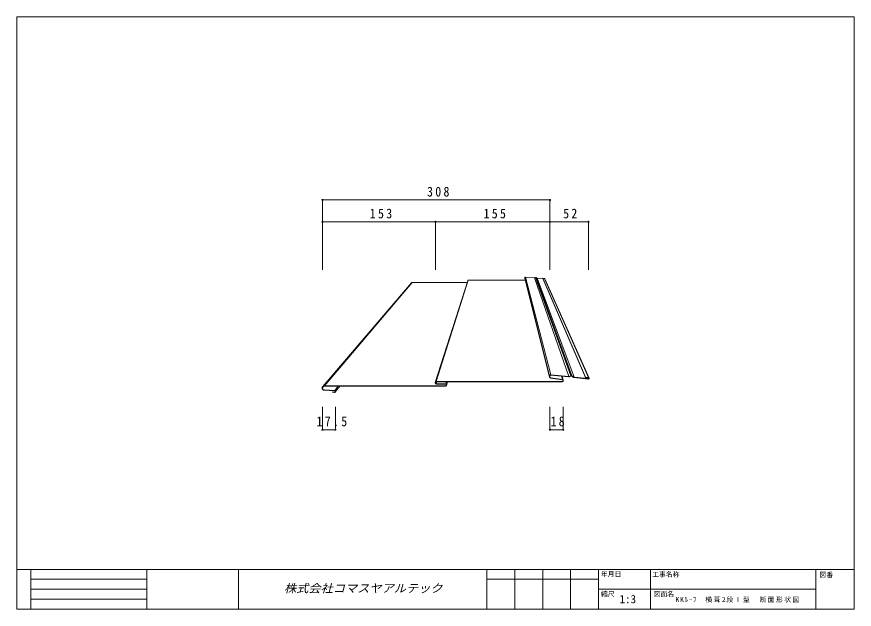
# Model space of a CAD drawing. Units: millimetres, scale not verified. Extents: x -567 to 567, y -401 to 401.
import ezdxf
from ezdxf.enums import TextEntityAlignment as Align

# ---------------------------------------------------------------- set-up
doc = ezdxf.new("R2010")
doc.units = ezdxf.units.MM
doc.header["$LTSCALE"] = 3
doc.header["$PDMODE"] = 32
doc.header["$PDSIZE"] = 1.5
doc.layers.add('0-0_0', color=5, linetype='Continuous', lineweight=18)
doc.layers.add('0-3_LAYER004', color=7, linetype='Continuous', lineweight=18)
doc.styles.add('HG丸ｺﾞｼｯｸM-PRO', font='')
doc.styles.add('ＭＳ ゴシック', font='')
doc.styles.get('HG丸ｺﾞｼｯｸM-PRO').set_extended_font_data('HG丸ｺﾞｼｯｸM-PRO')
doc.styles.get('ＭＳ ゴシック').set_extended_font_data('MS Gothic')

msp = doc.modelspace()

# ---------------------------------------------------------------- linework, layer by layer
at = {"layer": '0-0_0', "color": 4}
for p, q in [((-153, 153), (155, 153)), ((-153, 153), (-153, 58.38)), ((155, 153), (155, 58.38)), ((155, 153), (155, 58.38)), ((-153, 123.383), (0, 123.383)), ((-153, 123.383), (-153, 58.38)), ((0, 123.383), (0, 58.38)), ((0, 123.383), (155, 123.383)), ((155, 123.383), (155, 58.38)), ((155, 123.383), (207, 123.383)), ((155, 123.383), (155, 58.38)), ((207, 123.383), (207, 58.38)), ((-153, -157.959), (-153, -127.186)), ((-135.5, -157.959), (-135.5, -127.186)), ((155, -157.959), (155, -127.186)), ((173, -157.959), (173, -127.186)), ((-153, -157.959), (-135.5, -157.959)), ((155, -157.959), (173, -157.959))]:
    msp.add_line(p, q, dxfattribs=at)
at = {"layer": '0-0_0', "color": 7}
for p, q in [((121.083, 47.946), (121.083, 47.185)), ((154.5, -85.109), (121.083, 47.946)), ((121.083, 47.185), (154.5, -86.629)), ((134.003, 47.441), (121.911, 48.692)), ((156.154, -83.617), (121.911, 48.692)), ((134.003, 47.441), (180.34, -86.119)), ((134.44, 47.529), (135.426, 48.068)), ((183.186, -84.864), (135.426, 48.068)), ((137.261, 47.217), (136.245, 48.003)), ((136.245, 48.003), (184.823, -84.994)), ((187.619, -86.872), (137.643, 47.064)), ((145.534, 46.248), (137.643, 47.064)), ((145.333, 47.023), (145.308, 46.774)), ((202.949, -87.452), (145.308, 46.774)), ((147.385, 46.81), (145.333, 47.023)), ((145.333, 47.023), (203, -86.955)), ((207.103, -87.379), (147.385, 46.81)), ((208, -88.374), (147.833, 46.313)), ((-152.621, -99.379), (-32.477, 40.811)), ((-31.417, 41.25), (-150.5, -98.5)), ((42.862, 41.25), (-31.417, 41.25)), ((43.583, 43.5), (-0.5, -94)), ((44.333, 44.25), (1, -92.5)), ((121.816, 44.25), (44.333, 44.25)), ((172.138, -89.88), (170.814, -85.636)), ((171.375, -85.694), (173, -90.871)), ((-136.443, -104.946), (-131.783, -99)), ((-135.5, -106.445), (-129.72, -99)), ((1, -96), (1.939, -93)), ((14, -96), (14.798, -93)), ((16.302, -93), (15, -98)), ((-391.077, -346.95), (-391.077, -400.95))]:
    msp.add_line(p, q, dxfattribs=at)
at = {"layer": '0-0_0'}
for p, q in [((154.5, -85.109), (154.5, -86.629)), ((155, -85.109), (155, -86.629)), ((172.069, -90.375), (155.794, -88.115)), ((172.138, -89.88), (155.862, -87.62)), ((180.288, -86.616), (156.103, -84.114)), ((180.34, -86.119), (156.154, -83.617)), ((181.213, -85.943), (183.186, -84.864)), ((181.453, -86.382), (183.426, -85.303)), ((186.549, -86.961), (184.517, -85.39)), ((186.855, -86.566), (184.823, -84.994)), ((206.897, -89.369), (187.567, -87.369)), ((206.949, -88.871), (187.619, -86.872)), ((203, -86.955), (202.949, -87.452)), ((207.051, -87.877), (202.949, -87.452)), ((207.103, -87.379), (203, -86.955)), ((-153.503, -101.639), (-153.503, -101.5)), ((-153, -101.639), (-153, -101.5)), ((14, -98.5), (-150.5, -98.5)), ((14, -99), (-150.5, -99)), ((-0.5, -94), (-0.5, -95)), ((0, -94), (0, -95)), ((172, -92.5), (1, -92.5)), ((172, -93), (1, -93)), ((1, -96), (14, -96)), ((1, -96.5), (14, -96.5)), ((14.5, -97), (14.5, -98)), ((15, -97), (15, -98)), ((172.5, -92), (172.5, -90.871)), ((173, -92), (173, -90.871)), ((-136.472, -105.449), (-150.671, -104.637)), ((-136.443, -104.946), (-150.643, -104.135)), ((-136.528, -106.941), (-139.459, -106.774)), ((-136.003, -106.445), (-136.003, -105.944)), ((-135.5, -106.445), (-135.5, -105.944))]:
    msp.add_line(p, q, dxfattribs=at)
msp.add_lwpolyline([(-136.557, -107.444), (-139.487, -107.276), (-139.459, -106.774)], dxfattribs=at)
at = {"layer": '0-0_0', "color": 7}
for centre, radius, start, end in [((121.833, 47.946), 0.75, 84.09386, 180), ((134.08, 48.187), 0.75, 264.09386, 298.66341), ((135.786, 47.41), 0.75, 52.27186, 118.66341), ((137.72, 47.81), 0.75, 232.27186, 264.09386), ((147.333, 46.313), 0.5, 0, 84.09386), ((-31.417, 39.75), 1.5, 90, 135), ((44.333, 43.5), 0.75, 90, 180), ((207, -88.374), 0.5, 0, 84.09386)]:
    msp.add_arc(centre, radius, start, end, dxfattribs=at)
at = {"layer": '0-0_0'}
for centre, radius, start, end in [((156, -85.109), 1.5, 84.09386, 180), ((156, -86.629), 1.5, 180, 262.09284), ((156, -85.109), 1, 84.09386, 180), ((156, -86.629), 1, 180, 262.09284), ((172, -90.871), 0.5, 0, 82.09284), ((172, -90.871), 1, 0, 82.09284), ((180.494, -84.627), 2, 264.09386, 298.66341), ((180.494, -84.627), 1.5, 264.09386, 298.66341), ((183.906, -86.181), 1.5, 52.27186, 118.66341), ((183.906, -86.181), 1, 52.27186, 118.66341), ((187.773, -85.38), 2, 232.27186, 264.09386), ((187.773, -85.38), 1.5, 232.27186, 264.09386), ((207, -88.374), 1, 264.09386, 0), ((207, -88.374), 0.5, 264.09386, 0), ((207, -88.374), 1, 0, 84.09386), ((-150.5, -101.639), 3.003, 180, 266.72951), ((-150.5, -101.5), 3, 90, 180), ((-150.5, -101.5), 2.5, 90, 180), ((-150.5, -101.639), 2.5, 180, 266.72951), ((1, -94), 1.5, 90, 180), ((1, -95), 1.5, 180, 270), ((1, -94), 1, 90, 180), ((1, -95), 1, 180, 270), ((14, -97), 1, 0, 90), ((14, -97), 0.5, 0, 90), ((14, -98), 1, 270, 0), ((14, -98), 0.5, 270, 0), ((172, -92), 1, 270, 0), ((172, -92), 0.5, 270, 0), ((-136.5, -106.445), 1, 266.72951, 0), ((-136.5, -106.445), 0.497, 266.72951, 0), ((-136.5, -105.944), 0.497, 0, 86.72951), ((-136.5, -105.944), 1, 0, 86.72951)]:
    msp.add_arc(centre, radius, start, end, dxfattribs=at)
at = {"layer": '0-0_0', "color": 4}
for p in [(-153, 153), (155, 153), (-153, 123.383), (0, 123.383), (155, 123.383), (207, 123.383), (-153, -157.959), (-135.5, -157.959), (155, -157.959), (173, -157.959)]:
    msp.add_point(p, dxfattribs=at)
at = {"layer": '0-3_LAYER004'}
for p, q in [((-567, -346.95), (567, -346.95)), ((-548.1, -346.95), (-548.1, -400.95)), ((-266.54, -346.95), (-266.54, -400.95)), ((69.525, -346.95), (69.525, -400.95)), ((107.325, -346.95), (107.325, -400.95)), ((145.125, -346.95), (145.125, -400.95)), ((182.925, -346.95), (182.925, -400.95)), ((220.725, -346.95), (220.725, -400.95)), ((290.925, -346.95), (290.925, -400.95)), ((514.857, -346.95), (514.857, -400.95)), ((-548.1, -360.45), (-391.077, -360.45)), ((220.725, -360.45), (69.525, -360.45)), ((-548.1, -373.95), (-391.077, -373.95)), ((514.857, -373.95), (220.725, -373.95)), ((-548.1, -387.45), (-391.077, -387.45))]:
    msp.add_line(p, q, dxfattribs=at)
msp.add_lwpolyline([(-567, 400.95), (567, 400.95), (567, -400.95), (-567, -400.95)], close=True, dxfattribs=at)

# ---------------------------------------------------------------- texts
at = {"layer": '0-0_0', "color": 3, "style": 'HG丸ｺﾞｼｯｸM-PRO', "oblique": 15, "width": 1.1}
msp.add_text('株式会社コマスヤアルテック', height=11, dxfattribs=at).set_placement((-205.007, -381.45), align=Align.BOTTOM_LEFT)
at = {"layer": '0-0_0', "color": 7, "attachment_point": 7, "style": 'ＭＳ ゴシック'}
for s, insert, char_height in [('\\T1.38;\\W0.9;308', (-11.5, 157.5), 13.2), ('\\T1.38;\\W0.9;153', (-89, 127.883), 13.2), ('\\T1.38;\\W0.9;155', (65, 127.883), 13.2), ('\\T1.36;\\W0.9;52', (172.875, 127.883), 13.2), ('\\T1.38;\\W0.9;17.5', (-161.125, -153.459), 13.2), ('\\T1.36;\\W0.9;18', (155.875, -153.459), 13.2), ('\\T1.21;KKﾙｰﾌ\u3000横葺2段Ⅰ型\u3000断面形状図', (324.891, -391.95), 6.598)]:
    msp.add_mtext(s, dxfattribs=dict(at, insert=insert, char_height=char_height))
at = {"layer": '0-3_LAYER004', "style": 'ＭＳ ゴシック'}
for s, height, p in [('年月日', 6.598, (224, -358.65)), ('工事名称', 6.598, (293.4, -359.05)), ('図番', 6.598, (520, -359.55)), ('縮尺', 6.598, (223.9, -385.65)), ('1:3', 11, (249.15, -396.05)), ('図面名', 6.598, (295.3, -385.65))]:
    msp.add_text(s, height=height, dxfattribs=at).set_placement(p, align=Align.BOTTOM_LEFT)

doc.saveas('drawing.dxf')
